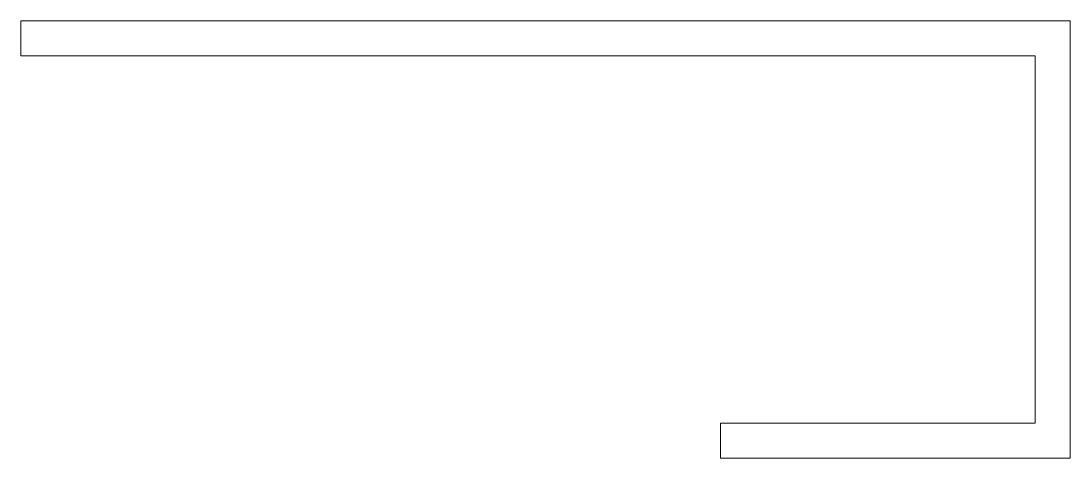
# Model space of a CAD drawing. Header units: metres. Extents: x -31 to -1, y -13.5 to -1.
import ezdxf

# ---------------------------------------------------------------- set-up
doc = ezdxf.new("R2010")
doc.units = ezdxf.units.M
doc.layers.add('A-DETL-GENF', color=92, linetype='Continuous', lineweight=18)

# ---------------------------------------------------------------- blocks, each defined once
blk = doc.blocks.new('42 PVC beëindigingsprofiel - Type 3741-4977620-00_0 Basismaterialen')
at = {"layer": 'A-DETL-GENF'}
for p, q in [((-1, -1), (-31, -1)), ((-31, -1), (-31, -2)), ((-1, -13.5), (-1, -1)), ((-31, -2), (-2, -2)), ((-2, -2), (-2, -12.5)), ((-2, -12.5), (-11, -12.5)), ((-11, -12.5), (-11, -13.5)), ((-11, -13.5), (-1, -13.5))]:
    blk.add_line(p, q, dxfattribs=at)

msp = doc.modelspace()

# ---------------------------------------------------------------- block references
msp.add_blockref('42 PVC beëindigingsprofiel - Type 3741-4977620-00_0 Basismaterialen', (0, 0))

doc.saveas('drawing.dxf')
